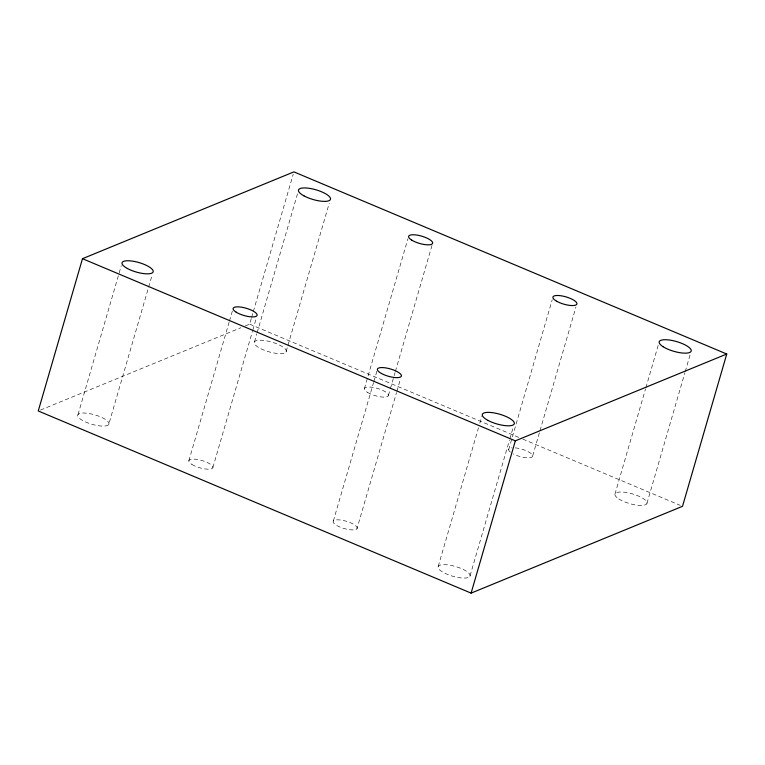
<?xml version="1.0" encoding="UTF-8"?>
<svg xmlns="http://www.w3.org/2000/svg" width="765" height="765" viewBox="0 0 765 765"><rect width="100%" height="100%" fill="white"/><g stroke="black" fill="none" stroke-linecap="round" stroke-linejoin="round"><path stroke-width="0.57" stroke-dasharray="3.83 2.87" d="M78.02 414.582L121.262 265.742M108.707 424.546A16.208 4.925 16.2 0 0 88.262 413.396A16.208 4.925 16.2 0 0 83.117 420.75A16.208 4.925 16.2 0 0 108.707 424.546L148.286 288.309M148.62 287.162L152.273 274.568M188.85 460.807L229.098 322.275M229.433 321.137L232.426 310.829M245.259 325.957L249.658 324.15L251.322 318.422M251.656 317.284L252.986 312.703M253.32 311.556L293.234 174.171M212.89 467.501L252.469 331.264M252.804 330.117L256.132 318.67M254.496 341.802L256.83 333.789M257.164 332.641L297.738 192.971M286.005 352.043A16.648 5.059 16.2 0 0 265.015 340.588A16.648 5.059 16.2 0 0 259.737 348.132A16.648 5.059 16.2 0 0 286.005 352.043L287.669 346.316M288.003 345.168L329.246 203.203M364.37 388.725L407.946 238.747M333.339 521.032L373.588 382.5M373.922 381.353L376.916 371.054M388.41 395.428L390.074 389.701M390.408 388.553L395.065 372.526M395.39 371.379L431.986 245.441M356.968 528.72A12.479 3.796 16.2 0 0 341.238 520.124A12.479 3.796 16.2 0 0 337.26 525.775A12.479 3.796 16.2 0 0 356.968 528.72L396.547 392.474M396.882 391.326L400.535 378.732M438.249 566.339L478.498 427.807M479.827 423.227L481.826 416.361M469.892 576.38A16.648 5.059 16.2 0 0 448.491 564.981A16.648 5.059 16.2 0 0 443.824 572.717A16.648 5.059 16.2 0 0 469.892 576.38L509.471 440.133M509.806 438.995L513.458 426.401M508.649 449.763L552.215 299.784M532.708 455.825L539.688 431.776M540.023 430.638L575.949 306.985M614.964 494.142L645.564 388.811M645.899 387.664L658.206 345.311M646.97 503.284L684.885 372.765M685.22 371.627L690.537 353.306M40.449 410.069L240.851 327.764M249.658 324.15L521.711 438.632M522.811 439.091L680.305 505.378M515.266 447.86A12.479 3.796 16.2 0 1 530.528 453.11A12.479 3.796 16.2 0 1 528.94 457.814A12.479 3.796 16.2 0 1 513.219 453.932M510.437 452.182A12.479 3.796 16.2 0 1 511.919 447.802M191.929 464.46A12.479 3.796 16.2 0 0 212.316 468.362A12.479 3.796 16.2 0 0 198.355 459.65A12.479 3.796 16.2 0 0 191.929 464.46M367.449 392.369A12.479 3.796 16.2 0 0 387.836 396.289A12.479 3.796 16.2 0 0 373.884 387.568A12.479 3.796 16.2 0 0 367.449 392.369M618.818 498.962A16.648 5.059 16.2 0 0 646.119 504.403A16.648 5.059 16.2 0 0 627.96 492.775A16.648 5.059 16.2 0 0 618.818 498.962"/><path stroke-width="1.15" d="M82.486 258.694L38.25 410.968L471.097 593.124L682.514 506.306L726.75 354.032L293.903 171.876L82.486 258.694L515.342 440.85L726.75 354.032M471.097 593.124L515.342 440.85M381.496 373.511A12.479 3.796 16.2 0 0 401.204 376.447A12.479 3.796 16.2 0 0 385.474 367.86A12.479 3.796 16.2 0 0 381.496 373.511M236.175 312.187A12.479 3.796 16.2 0 0 256.552 316.098A12.479 3.796 16.2 0 0 242.591 307.377A12.479 3.796 16.2 0 0 236.175 312.187M556.662 301.228A12.479 3.796 16.2 0 0 576.628 304.489A12.479 3.796 16.2 0 0 561.453 295.845A12.479 3.796 16.2 0 0 556.662 301.228M411.694 240.105A12.479 3.796 16.2 0 0 432.082 244.016A12.479 3.796 16.2 0 0 418.12 235.295A12.479 3.796 16.2 0 0 411.694 240.105M488.07 420.454A16.648 5.059 16.2 0 0 514.128 424.106A16.648 5.059 16.2 0 0 492.727 412.708A16.648 5.059 16.2 0 0 488.07 420.454M663.054 346.698A16.648 5.059 16.2 0 0 690.355 352.139A16.648 5.059 16.2 0 0 672.196 340.502A16.648 5.059 16.2 0 0 663.054 346.698M303.973 195.869A16.648 5.059 16.2 0 0 330.251 199.77A16.648 5.059 16.2 0 0 309.251 188.314A16.648 5.059 16.2 0 0 303.973 195.869M127.353 268.477A16.208 4.925 16.2 0 0 152.943 272.283A16.208 4.925 16.2 0 0 132.498 261.133A16.208 4.925 16.2 0 0 127.353 268.477"/></g></svg>
